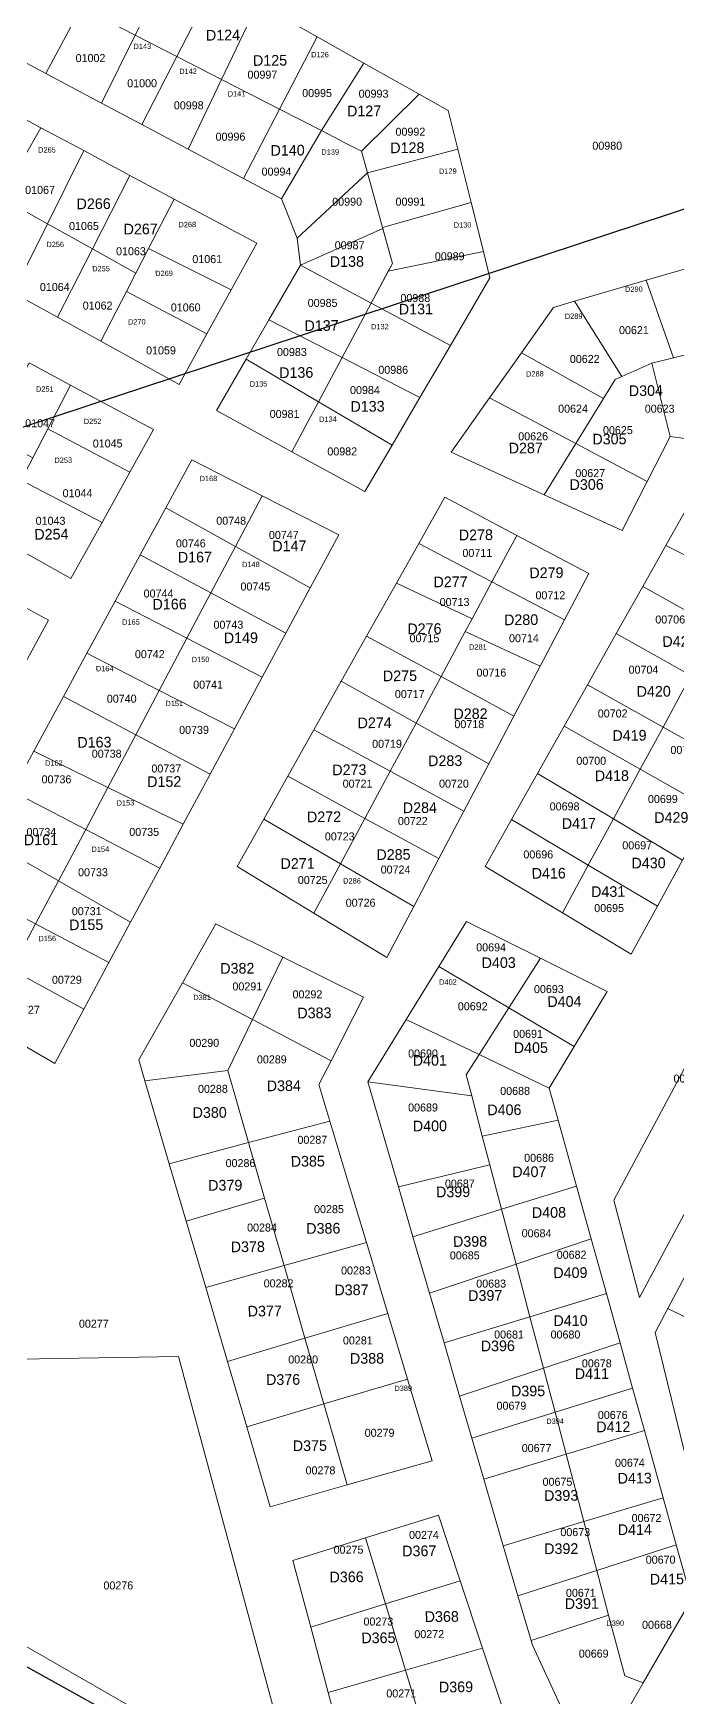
# Model space of a CAD drawing. Header units: metres. Extents: x 245225 to 248406, y 1633796 to 1637634.
# Drawn here: x 248006.8 to 248127.4, y 1634529 to 1634840.9 of the extents above; entities that cross this region are included whole.
import ezdxf
from ezdxf.enums import TextEntityAlignment as Align

# ---------------------------------------------------------------- set-up
doc = ezdxf.new("R2010")
doc.units = ezdxf.units.M
doc.header["$MEASUREMENT"] = 0
for name, color, linetype in [('historique_numero_parcelle', 7, 'Continuous'), ('limites_sections', 7, 'Continuous'), ('numero_lot', 7, 'Continuous')]:
    doc.layers.add(name, color=color, linetype=linetype)
doc.layers.add('LIMITES_PARCELLES', color=7, linetype='Continuous', lineweight=0, true_color=0xffffff)
doc.styles.add('Style-FANCY', font='FANCY.shx')
doc.styles.add('Style-WORKING', font='WORKING.shx')

msp = doc.modelspace()

# ---------------------------------------------------------------- linework, layer by layer
at = {"layer": 'limites_parcelles', "flags": 128}
for points in [[(248015.763, 1634845.764), (248009.147, 1634833.361), (247992.456, 1634842.228), (247997.787, 1634851.202), (247999.512, 1634854.106), (248015.763, 1634845.764)], [(248079.064, 1634829.506), (248068.213, 1634818.842), (248065.272, 1634820.351), (248060.724, 1634822.686), (248068.683, 1634835.34), (248071.242, 1634833.902), (248079.064, 1634829.506)], [(248068.213, 1634818.842), (248079.064, 1634829.506), (248084.489, 1634826.457), (248086.289, 1634819.225), (248069.346, 1634814.747), (248068.213, 1634818.842)], [(248053.268, 1634809.921), (248060.724, 1634822.686), (248065.272, 1634820.351), (248068.213, 1634818.842), (248069.346, 1634814.747), (248056.178, 1634802.512), (248053.268, 1634809.921)], [(248088.777, 1634809.232), (248072.172, 1634804.536), (248071.605, 1634806.585), (248069.346, 1634814.747), (248086.289, 1634819.225), (248088.777, 1634809.232)], [(248033.178, 1634809.861), (248028.382, 1634800.582), (248025.995, 1634795.964), (248017.852, 1634800.519), (248024.891, 1634814.297), (248033.178, 1634809.861)], [(248072.229, 1634804.327), (248056.84, 1634797.485), (248056.178, 1634802.512), (248069.346, 1634814.747), (248071.605, 1634806.585), (248072.172, 1634804.536), (248072.229, 1634804.327)], [(248091.066, 1634800.037), (248073.255, 1634796.348), (248074.034, 1634797.807), (248072.172, 1634804.536), (248088.777, 1634809.232), (248091.066, 1634800.037)], [(248025.995, 1634795.964), (248024.22, 1634792.53), (248019.413, 1634783.229), (248011.305, 1634787.705), (248017.852, 1634800.519), (248025.995, 1634795.964)], [(248043.814, 1634792.817), (248039.302, 1634784.612), (248024.22, 1634792.53), (248025.995, 1634795.964), (248028.382, 1634800.582), (248043.814, 1634792.817)], [(248073.255, 1634796.348), (248091.066, 1634800.037), (248092.294, 1634795.104), (248084.882, 1634782.416), (248070.071, 1634790.375), (248073.255, 1634796.348)], [(248136.52, 1634797.34), (248134.175, 1634781.985), (248126.633, 1634780.115), (248121.554, 1634794.625), (248134.495, 1634798.411), (248136.52, 1634797.34)], [(248126.633, 1634780.115), (248122.616, 1634779.119), (248117.013, 1634776.619), (248108.115, 1634790.693), (248121.554, 1634794.625), (248126.633, 1634780.115)], [(248117.013, 1634776.619), (248115.736, 1634776.05), (248113.53, 1634772.456), (248098.191, 1634781.052), (248104.2, 1634789.548), (248108.115, 1634790.693), (248117.013, 1634776.619)], [(248139.51, 1634780.062), (248134.892, 1634764.148), (248126.028, 1634765.338), (248122.616, 1634779.119), (248126.633, 1634780.115), (248134.175, 1634781.985), (248135.421, 1634782.294), (248139.51, 1634780.062)], [(248013.772, 1634775.005), (248009.533, 1634766.805), (248006.731, 1634761.385), (247998.948, 1634765.47), (248006.042, 1634779.153), (248013.772, 1634775.005)], [(248126.028, 1634765.338), (248121.738, 1634756.947), (248108.356, 1634764.03), (248113.53, 1634772.456), (248115.736, 1634776.05), (248117.013, 1634776.619), (248122.616, 1634779.119), (248126.028, 1634765.338)], [(248024.888, 1634758.664), (248019.673, 1634749.259), (248004.539, 1634757.146), (248006.731, 1634761.385), (248009.533, 1634766.805), (248024.888, 1634758.664)], [(248088.936, 1634731.182), (248087.679, 1634728.839), (248083.135, 1634720.366), (248069.199, 1634727.938), (248074.779, 1634737.865), (248088.936, 1634731.182)], [(248106.276, 1634731.008), (248101.693, 1634722.295), (248087.679, 1634728.839), (248088.936, 1634731.182), (248092.668, 1634738.141), (248106.276, 1634731.008)], [(248047.849, 1634656.076), (248043.227, 1634646.549), (248027.705, 1634644.575), (248026.545, 1634648.524), (248034.699, 1634662.962), (248047.849, 1634656.076)], [(248062.556, 1634648.375), (248060.279, 1634643.894), (248062.33, 1634637.064), (248047.113, 1634633.022), (248043.227, 1634646.549), (248047.849, 1634656.076), (248062.556, 1634648.375)], [(248090.274, 1634649.555), (248087.836, 1634645.734), (248088.875, 1634641.788), (248069.407, 1634644.423), (248076.624, 1634656.125), (248090.274, 1634649.555)], [(248103.406, 1634643.233), (248105.079, 1634637.207), (248090.862, 1634634.241), (248088.875, 1634641.788), (248087.836, 1634645.734), (248090.274, 1634649.555), (248103.406, 1634643.233)], [(248088.875, 1634641.788), (248090.862, 1634634.241), (248092.279, 1634628.863), (248075.162, 1634624.714), (248069.407, 1634644.423), (248088.875, 1634641.788)], [(248069.165, 1634614.294), (248053.734, 1634609.976), (248050.102, 1634622.618), (248047.113, 1634633.022), (248062.33, 1634637.064), (248065.33, 1634627.069), (248069.165, 1634614.294)], [(248108.504, 1634624.87), (248094.473, 1634620.529), (248092.279, 1634628.863), (248090.862, 1634634.241), (248105.079, 1634637.207), (248108.504, 1634624.87)], [(248139.214, 1634595.227), (248134.147, 1634585.647), (248128.664, 1634575.281), (248123.25, 1634597.46), (248125.621, 1634601.948), (248139.214, 1634595.227)], [(248055.384, 1634513.587), (248052.342, 1634511.602), (247997.573, 1634543.088), (247993.34, 1634548.115), (247987.783, 1634569.943), (247996.647, 1634592.3), (248033.953, 1634592.962), (248055.384, 1634513.587)], [(248129.997, 1634547.453), (248120.982, 1634531.757), (248117.522, 1634533.101), (248114.506, 1634544.452), (248112.294, 1634552.852), (248127.172, 1634557.629), (248129.631, 1634548.773), (248129.997, 1634547.453)], [(248120.982, 1634531.757), (248115.18, 1634521.657), (248105.92, 1634526.551), (248100.231, 1634538.854), (248099.984, 1634539.7), (248114.506, 1634544.452), (248117.522, 1634533.101), (248120.982, 1634531.757)]]:
    msp.add_lwpolyline(points, close=True, dxfattribs=at)
at = {"layer": 'limites_parcelles'}
for points in [[(248033.24, 1634855.26), (248025.893, 1634840.565), (248015.763, 1634845.764), (248023.691, 1634860.627)], [(248041.014, 1634850.891), (248033.678, 1634836.569), (248025.893, 1634840.565), (248033.24, 1634855.26)], [(248048.822, 1634846.503), (248042.031, 1634832.281), (248033.678, 1634836.569), (248041.014, 1634850.891)], [(248059.923, 1634840.264), (248052.905, 1634826.699), (248042.031, 1634832.281), (248048.822, 1634846.503)], [(248025.893, 1634840.565), (248019.532, 1634827.844), (248009.147, 1634833.361), (248015.763, 1634845.764)], [(248033.678, 1634836.569), (248027.139, 1634823.802), (248019.532, 1634827.844), (248025.893, 1634840.565)], [(248068.683, 1634835.34), (248060.724, 1634822.686), (248052.905, 1634826.699), (248059.923, 1634840.264)], [(248042.031, 1634832.281), (248035.789, 1634819.207), (248027.139, 1634823.802), (248033.678, 1634836.569)], [(248052.905, 1634826.699), (248046.174, 1634813.689), (248035.789, 1634819.207), (248042.031, 1634832.281)], [(248008.206, 1634823.228), (248000.801, 1634810.058), (247991.208, 1634815.425), (247998.256, 1634828.554)], [(248060.724, 1634822.686), (248053.268, 1634809.921), (248046.174, 1634813.689), (248052.905, 1634826.699)], [(248016.223, 1634818.936), (248009.422, 1634805.236), (248000.801, 1634810.058), (248008.206, 1634823.228)], [(248024.891, 1634814.297), (248017.852, 1634800.519), (248009.422, 1634805.236), (248016.223, 1634818.936)], [(248009.422, 1634805.236), (248002.996, 1634792.292), (247993.698, 1634797.426), (248000.801, 1634810.058)], [(248043.814, 1634792.817), (248028.382, 1634800.582), (248033.178, 1634809.861), (248048.638, 1634801.586)], [(248017.852, 1634800.519), (248011.305, 1634787.705), (248002.996, 1634792.292), (248009.422, 1634805.236)], [(248056.84, 1634797.485), (248072.229, 1634804.327), (248074.034, 1634797.807), (248070.071, 1634790.375)], [(248070.071, 1634790.375), (248064.623, 1634780.156), (248050.906, 1634787.214), (248056.84, 1634797.485)], [(248039.302, 1634784.612), (248034.085, 1634775.128), (248019.413, 1634783.229), (248024.22, 1634792.53)], [(248084.882, 1634782.416), (248079.184, 1634772.662), (248064.623, 1634780.156), (248070.071, 1634790.375)], [(248064.623, 1634780.156), (248060.193, 1634771.845), (248046.642, 1634779.832), (248050.906, 1634787.214)], [(248113.53, 1634772.456), (248108.356, 1634764.03), (248092.199, 1634772.58), (248098.191, 1634781.052)], [(248060.193, 1634771.845), (248055.212, 1634762.503), (248041.097, 1634770.233), (248046.642, 1634779.832)], [(248079.184, 1634772.662), (248073.966, 1634763.728), (248060.193, 1634771.845), (248064.623, 1634780.156)], [(248024.888, 1634758.664), (248009.533, 1634766.805), (248013.772, 1634775.005), (248029.323, 1634766.661)], [(248073.966, 1634763.728), (248068.878, 1634755.02), (248055.212, 1634762.503), (248060.193, 1634771.845)], [(248108.356, 1634764.03), (248102.46, 1634754.428), (248085.018, 1634762.428), (248092.199, 1634772.58)], [(248121.738, 1634756.947), (248117.032, 1634747.743), (248102.46, 1634754.428), (248108.356, 1634764.03)], [(248049.668, 1634754.245), (248044.634, 1634744.726), (248031.583, 1634751.965), (248036.467, 1634760.973)], [(248019.673, 1634749.259), (248013.845, 1634738.748), (247999.243, 1634746.901), (248004.539, 1634757.146)], [(248058.625, 1634736.966), (248044.634, 1634744.726), (248049.668, 1634754.245), (248063.983, 1634746.95)], [(248097.32, 1634746.816), (248092.668, 1634738.141), (248078.97, 1634745.321), (248083.827, 1634753.961)], [(248144.732, 1634747.921), (248139.31, 1634737.901), (248125.206, 1634744.929), (248130.659, 1634754.623)], [(248044.634, 1634744.726), (248040.049, 1634736.056), (248026.815, 1634743.169), (248031.583, 1634751.965)], [(248106.276, 1634731.008), (248092.668, 1634738.141), (248097.32, 1634746.816), (248110.828, 1634739.662)], [(248058.625, 1634736.966), (248054.087, 1634728.511), (248040.049, 1634736.056), (248044.634, 1634744.726)], [(248092.668, 1634738.141), (248088.936, 1634731.182), (248074.779, 1634737.865), (248078.97, 1634745.321)], [(248139.31, 1634737.901), (248134.755, 1634729.483), (248120.894, 1634737.263), (248125.206, 1634744.929)], [(248040.049, 1634736.056), (248035.551, 1634727.551), (248022.115, 1634734.5), (248026.815, 1634743.169)], [(248004.933, 1634722.331), (247990.356, 1634730.197), (247995.158, 1634738.833), (248009.611, 1634730.942)], [(248134.755, 1634729.483), (248129.92, 1634720.549), (248115.942, 1634728.46), (248120.894, 1634737.263)], [(248035.551, 1634727.551), (248030.383, 1634717.779), (248016.831, 1634724.753), (248022.115, 1634734.5)], [(248054.087, 1634728.511), (248049.656, 1634720.255), (248035.551, 1634727.551), (248040.049, 1634736.056)], [(248083.135, 1634720.366), (248078.454, 1634711.638), (248064.452, 1634719.494), (248069.199, 1634727.938)], [(248101.693, 1634722.295), (248096.779, 1634712.953), (248083.135, 1634720.366), (248087.679, 1634728.839)], [(248129.92, 1634720.549), (248124.706, 1634710.914), (248110.529, 1634718.836), (248115.942, 1634728.46)], [(248049.656, 1634720.255), (248044.443, 1634710.543), (248030.383, 1634717.779), (248035.551, 1634727.551)], [(248030.383, 1634717.779), (248025.993, 1634709.478), (248012.443, 1634716.659), (248016.831, 1634724.753)], [(248078.454, 1634711.638), (248073.623, 1634702.63), (248059.33, 1634710.384), (248064.452, 1634719.494)], [(248096.779, 1634712.953), (248092.069, 1634703.999), (248078.454, 1634711.638), (248083.135, 1634720.366)], [(248124.706, 1634710.914), (248120.426, 1634703.003), (248106.158, 1634711.065), (248110.529, 1634718.836)], [(248143.068, 1634713.109), (248137.875, 1634703.555), (248124.706, 1634710.914), (248129.92, 1634720.549)], [(248025.993, 1634709.478), (248020.764, 1634699.59), (248006.861, 1634706.362), (248012.443, 1634716.659)], [(248044.443, 1634710.543), (248039.913, 1634702.102), (248025.993, 1634709.478), (248030.383, 1634717.779)], [(248039.913, 1634702.102), (248034.876, 1634692.717), (248020.764, 1634699.59), (248025.993, 1634709.478)], [(248073.623, 1634702.63), (248068.885, 1634693.796), (248054.434, 1634701.674), (248059.33, 1634710.384)], [(248092.069, 1634703.999), (248087.414, 1634695.148), (248073.623, 1634702.63), (248078.454, 1634711.638)], [(248120.426, 1634703.003), (248115.396, 1634693.709), (248101.179, 1634702.215), (248106.158, 1634711.065)], [(248137.875, 1634703.555), (248133.546, 1634695.59), (248120.426, 1634703.003), (248124.706, 1634710.914)], [(248020.764, 1634699.59), (248016.601, 1634691.717), (248002.822, 1634698.912), (248006.861, 1634706.362)], [(248133.546, 1634695.59), (248128.321, 1634685.975), (248115.396, 1634693.709), (248120.426, 1634703.003)], [(248068.885, 1634693.796), (248064.316, 1634685.278), (248049.934, 1634693.668), (248054.434, 1634701.674)], [(248087.414, 1634695.148), (248082.732, 1634686.248), (248068.885, 1634693.796), (248073.623, 1634702.63)], [(248115.396, 1634693.709), (248110.708, 1634685.045), (248096.334, 1634693.601), (248101.179, 1634702.215)], [(248016.601, 1634691.717), (248011.512, 1634682.095), (247997.929, 1634689.885), (248002.822, 1634698.912)], [(248034.876, 1634692.717), (248030.457, 1634684.483), (248016.601, 1634691.717), (248020.764, 1634699.59)], [(248064.316, 1634685.278), (248059.343, 1634676.004), (248044.933, 1634684.772), (248049.934, 1634693.668)], [(248082.732, 1634686.248), (248078.018, 1634677.285), (248064.316, 1634685.278), (248068.885, 1634693.796)], [(248110.708, 1634685.045), (248105.862, 1634676.09), (248091.368, 1634684.772), (248096.334, 1634693.601)], [(248128.321, 1634685.975), (248123.634, 1634677.351), (248110.708, 1634685.045), (248115.396, 1634693.709)], [(248030.457, 1634684.483), (248025.018, 1634674.35), (248011.512, 1634682.095), (248016.601, 1634691.717)], [(248011.512, 1634682.095), (248007.233, 1634674.004), (247993.296, 1634681.339), (247997.929, 1634689.885)], [(248078.018, 1634677.285), (248072.979, 1634667.707), (248059.343, 1634676.004), (248064.316, 1634685.278)], [(248123.634, 1634677.351), (248118.752, 1634668.368), (248105.862, 1634676.09), (248110.708, 1634685.045)], [(248007.233, 1634674.004), (248002.711, 1634665.452), (247988.815, 1634673.073), (247993.296, 1634681.339)], [(248025.018, 1634674.35), (248020.956, 1634666.782), (248007.233, 1634674.004), (248011.512, 1634682.095)], [(248020.956, 1634666.782), (248016.255, 1634658.022), (248002.711, 1634665.452), (248007.233, 1634674.004)], [(248053.537, 1634667.801), (248047.849, 1634656.076), (248034.699, 1634662.962), (248040.965, 1634674.057)], [(248101.768, 1634667.569), (248095.83, 1634658.263), (248082.728, 1634666.021), (248087.928, 1634674.454)], [(248062.556, 1634648.375), (248047.849, 1634656.076), (248053.537, 1634667.801), (248068.614, 1634660.298)], [(248095.83, 1634658.263), (248090.274, 1634649.555), (248076.624, 1634656.125), (248082.728, 1634666.021)], [(248108.066, 1634651.018), (248095.83, 1634658.263), (248101.768, 1634667.569), (248114.254, 1634661.357)], [(248016.255, 1634658.022), (248010.802, 1634647.863), (247997.494, 1634655.588), (248002.711, 1634665.452)], [(248137.998, 1634664.34), (248149.375, 1634658.255), (248120.271, 1634604.015), (248115.508, 1634622.271)], [(248108.066, 1634651.018), (248103.406, 1634643.233), (248090.274, 1634649.555), (248095.83, 1634658.263)], [(248047.113, 1634633.022), (248032.259, 1634629.077), (248027.705, 1634644.575), (248043.227, 1634646.549)], [(248050.102, 1634622.618), (248035.419, 1634618.325), (248032.259, 1634629.077), (248047.113, 1634633.022)], [(248094.473, 1634620.529), (248077.883, 1634615.397), (248075.162, 1634624.714), (248092.279, 1634628.863)], [(248053.734, 1634609.976), (248039.077, 1634605.875), (248035.419, 1634618.325), (248050.102, 1634622.618)], [(248111.244, 1634615.002), (248097.179, 1634610.252), (248094.473, 1634620.529), (248108.504, 1634624.87)], [(248097.179, 1634610.252), (248080.982, 1634604.782), (248077.883, 1634615.397), (248094.473, 1634620.529)], [(248073.153, 1634601.01), (248057.643, 1634596.37), (248053.734, 1634609.976), (248069.165, 1634614.294)], [(248114.091, 1634604.746), (248099.777, 1634600.387), (248097.179, 1634610.252), (248111.244, 1634615.002)], [(248057.643, 1634596.37), (248043.144, 1634592.033), (248039.077, 1634605.875), (248053.734, 1634609.976)], [(248099.777, 1634600.387), (248083.695, 1634595.49), (248080.982, 1634604.782), (248097.179, 1634610.252)], [(248143.974, 1634604.224), (248139.214, 1634595.227), (248125.621, 1634601.948), (248130.964, 1634612.062)], [(248116.659, 1634595.498), (248102.318, 1634590.737), (248099.777, 1634600.387), (248114.091, 1634604.746)], [(248076.841, 1634588.722), (248061.184, 1634584.044), (248057.643, 1634596.37), (248073.153, 1634601.01)], [(248102.318, 1634590.737), (248086.606, 1634585.521), (248083.695, 1634595.49), (248099.777, 1634600.387)], [(248061.184, 1634584.044), (248046.758, 1634579.735), (248043.144, 1634592.033), (248057.643, 1634596.37)], [(248119.011, 1634587.027), (248104.484, 1634582.513), (248102.318, 1634590.737), (248116.659, 1634595.498)], [(248104.484, 1634582.513), (248088.898, 1634577.669), (248086.606, 1634585.521), (248102.318, 1634590.737)], [(248065.543, 1634568.869), (248061.184, 1634584.044), (248076.841, 1634588.722), (248081.446, 1634573.383)], [(248121.224, 1634579.053), (248106.563, 1634574.615), (248104.484, 1634582.513), (248119.011, 1634587.027)], [(248065.543, 1634568.869), (248051.151, 1634564.784), (248046.758, 1634579.735), (248061.184, 1634584.044)], [(248106.563, 1634574.615), (248091.152, 1634569.949), (248088.898, 1634577.669), (248104.484, 1634582.513)], [(248124.716, 1634566.476), (248109.882, 1634562.011), (248106.563, 1634574.615), (248121.224, 1634579.053)], [(248109.882, 1634562.011), (248094.796, 1634557.471), (248091.152, 1634569.949), (248106.563, 1634574.615)], [(248127.172, 1634557.629), (248112.294, 1634552.852), (248109.882, 1634562.011), (248124.716, 1634566.476)], [(248086.711, 1634550.93), (248072.747, 1634546.569), (248069.012, 1634558.963), (248082.637, 1634563.196)], [(248112.294, 1634552.852), (248097.529, 1634548.111), (248094.796, 1634557.471), (248109.882, 1634562.011)], [(248072.747, 1634546.569), (248058.736, 1634542.194), (248055.384, 1634554.73), (248069.012, 1634558.963)], [(248090.917, 1634538.268), (248076.492, 1634534.139), (248072.747, 1634546.569), (248086.711, 1634550.93)], [(248114.506, 1634544.452), (248099.984, 1634539.7), (248097.529, 1634548.111), (248112.294, 1634552.852)], [(248076.492, 1634534.139), (248061.999, 1634529.99), (248058.736, 1634542.194), (248072.747, 1634546.569)], [(248094.999, 1634525.982), (248080.351, 1634521.331), (248076.492, 1634534.139), (248090.917, 1634538.268)], [(248080.351, 1634521.331), (248065.568, 1634516.638), (248061.999, 1634529.99), (248076.492, 1634534.139)]]:
    msp.add_3dface(points, dxfattribs=at)
at = {"layer": 'limites_sections'}
msp.add_line((247947.046, 1634567.277), (248087.276, 1634489.489), dxfattribs=at)
at = {"layer": 'limites_sections', "flags": 128}
msp.add_lwpolyline([(248016.729, 1635190.575), (248105.364, 1635133.689), (248324.308, 1634990.153), (248405.641, 1634932.819), (248395.6657, 1634939.6467), (248358.2927, 1634948.5101), (248343.6083, 1634951.1295), (248329.6304, 1634960.8384), (248375.044866, 1634889.564273), (248373.677907, 1634887.63176), (248366.4439, 1634882.8245), (248358.7797, 1634877.7313), (248357.3362, 1634876.7721), (248350.573, 1634872.2777), (248337.9533, 1634869.5097), (248293.8382, 1634859.8335), (248269.3309, 1634854.4581), (247970.3807, 1634755.7376), (247970.3807, 1634755.7376), (247922.9331, 1634741.7099), (247785.800341, 1634694.735047), (247783.534, 1634753.015), (247657.284, 1634763.969)], dxfattribs=at)

# ---------------------------------------------------------------- texts
at = {"layer": 'historique_numero_parcelle', "style": 'Style-FANCY'}
for s, p in [('01002', (248017.504101, 1634836.274353)), ('00997', (248049.691229, 1634833.169769)), ('01000', (248027.161101, 1634831.559353)), ('00998', (248035.895229, 1634827.419769)), ('00995', (248059.923229, 1634829.719769)), ('00993', (248070.499229, 1634829.604769)), ('00996', (248043.713229, 1634821.554769)), ('00992', (248077.397229, 1634822.474769)), ('00980', (248114.258229, 1634819.855769)), ('00994', (248052.328394, 1634815.000918)), ('01067', (248008.060101, 1634811.576353)), ('00990', (248065.556229, 1634809.365769)), ('00991', (248077.406053, 1634809.366367)), ('01065', (248016.272101, 1634804.808353)), ('01063', (248025.075101, 1634800.077353)), ('00987', (248066.016229, 1634801.201769)), ('00989', (248084.755229, 1634799.131769)), ('01061', (248039.359925, 1634798.602952)), ('01064', (248010.812266, 1634793.375502)), ('01062', (248018.834101, 1634789.892353)), ('01060', (248035.327101, 1634789.547353)), ('00985', (248060.957229, 1634790.392769)), ('00988', (248078.317229, 1634791.312769)), ('00621', (248119.243053, 1634785.291367)), ('01059', (248030.700101, 1634781.498353)), ('00983', (248055.209229, 1634781.192769)), ('00986', (248074.178229, 1634777.858769)), ('00622', (248110.036229, 1634779.886769)), ('00984', (248068.883394, 1634774.063918)), ('01047', (248008.066266, 1634767.845502)), ('00981', (248053.839053, 1634769.579367)), ('00624', (248107.845394, 1634770.571918)), ('00623', (248124.062229, 1634770.571769)), ('00626', (248100.379229, 1634765.397769)), ('00625', (248116.244229, 1634766.547769)), ('01045', (248020.712266, 1634764.050502)), ('00982', (248064.636229, 1634762.564769)), ('00627', (248111.071229, 1634758.497769)), ('01044', (248015.072431, 1634754.73665)), ('01043', (248010.020266, 1634749.561502)), ('00748', (248043.841394, 1634749.575918)), ('00747', (248053.695394, 1634746.906918)), ('00746', (248036.286394, 1634745.329918)), ('00711', (248089.927925, 1634743.535952)), ('00745', (248048.374394, 1634737.247918)), ('00744', (248030.236559, 1634735.934066)), ('00713', (248085.665101, 1634734.336353)), ('00712', (248103.600101, 1634735.601353)), ('00706', (248126.040229, 1634731.062769)), ('00743', (248043.316394, 1634730.085918)), ('00715', (248080.032101, 1634727.552353)), ('00714', (248098.650266, 1634727.552502)), ('00742', (248028.600394, 1634724.565918)), ('00716', (248092.563101, 1634721.112353)), ('00704', (248121.040394, 1634721.665918)), ('00741', (248039.515219, 1634718.849515)), ('00740', (248023.345394, 1634716.220918)), ('00717', (248077.273101, 1634717.088353)), ('00702', (248115.266229, 1634713.452769)), ('00739', (248036.885229, 1634710.372769)), ('00718', (248088.425101, 1634711.453353)), ('00738', (248020.527229, 1634705.904769)), ('00719', (248073.019101, 1634707.773353)), ('00701', (248128.874053, 1634706.618367)), ('00737', (248031.695229, 1634703.144769)), ('00700', (248111.258229, 1634704.581769)), ('00736', (248011.132229, 1634701.107769)), ('00721', (248067.507053, 1634700.299367)), ('00720', (248085.547229, 1634700.298769)), ('00698', (248106.266229, 1634696.039769)), ('00699', (248124.660229, 1634697.418769)), ('00722', (248077.845229, 1634693.284769)), ('00734', (248008.301394, 1634691.251918)), ('00735', (248027.556229, 1634691.251769)), ('00723', (248064.164229, 1634690.409769)), ('00696', (248101.339229, 1634687.036769)), ('00697', (248119.864229, 1634688.745769)), ('00733', (248017.965229, 1634683.694769)), ('00724', (248074.619394, 1634684.199918)), ('00725', (248059.105229, 1634682.245769)), ('00726', (248068.073229, 1634677.990769)), ('00731', (248016.791053, 1634676.401367)), ('00695', (248114.603229, 1634676.975769)), ('00694', (248092.510394, 1634669.620918)), ('00729', (248013.075229, 1634663.546769)), ('00291', (248046.863053, 1634662.304367)), ('00693', (248103.324229, 1634661.801769)), ('00292', (248058.120229, 1634660.809769)), ('00692', (248089.068229, 1634658.581769)), ('00727', (248005.228229, 1634657.911769)), ('00691', (248099.424053, 1634653.407367)), ('00290', (248038.806229, 1634651.724769)), ('00690', (248079.756229, 1634649.727769)), ('00289', (248051.452229, 1634648.620769)), ('00288', (248040.416229, 1634643.100769)), ('00652', (248129.461229, 1634645.028769)), ('00688', (248097.000229, 1634642.713769)), ('00689', (248079.756229, 1634639.608769)), ('00287', (248059.040229, 1634633.556769)), ('00286', (248045.589229, 1634629.186769)), ('00686', (248101.484229, 1634630.179769)), ('00687', (248086.654229, 1634625.349769)), ('00285', (248062.144229, 1634620.562769)), ('00284', (248049.606394, 1634617.112918)), ('00684', (248101.017394, 1634616.034918)), ('00685', (248087.573229, 1634611.895769)), ('00682', (248107.577229, 1634612.010769)), ('00283', (248067.203229, 1634609.063769)), ('00282', (248052.717229, 1634606.648769)), ('00683', (248092.517229, 1634606.605769)), ('00277', (248018.127229, 1634599.089769)), ('00681', (248095.860053, 1634597.061367)), ('00680', (248106.428229, 1634597.061769)), ('00281', (248067.557053, 1634595.954367)), ('00280', (248057.316229, 1634592.389769)), ('00678', (248112.291229, 1634591.656769)), ('00679', (248096.311229, 1634583.722769)), ('00676', (248115.280229, 1634581.997769)), ('00279', (248071.629229, 1634578.647769)), ('00677', (248101.024229, 1634575.788769)), ('00278', (248060.563229, 1634571.604769)), ('00674', (248118.492394, 1634573.028918)), ('00675', (248104.933229, 1634569.463769)), ('00672', (248121.603229, 1634562.679769)), ('00274', (248079.933394, 1634559.504918)), ('00673', (248108.267229, 1634560.034769)), ('00275', (248065.816229, 1634556.744769)), ('00670', (248124.247229, 1634554.859769)), ('00276', (248022.711229, 1634550.045769)), ('00671', (248109.311053, 1634548.650367)), ('00273', (248071.400229, 1634543.274769)), ('00272', (248080.925229, 1634540.908769)), ('00668', (248123.557229, 1634542.670769)), ('00669', (248111.716229, 1634537.265769)), ('00271', (248075.679053, 1634529.804367))]:
    msp.add_text(s, height=1.499994, rotation=0.1323, dxfattribs=at).set_placement(p, align=Align.MIDDLE_CENTER)
at = {"layer": 'numero_lot', "linetype": 'Continuous'}
for s, height, style, p in [('D124', 1.999992, 'Style-WORKING', (248039.124, 1634839.554688)), ('D143', 0.999996, 'Style-WORKING', (248025.562, 1634837.954688)), ('D126', 0.999996, 'Style-WORKING', (248058.829, 1634836.405688)), ('D142', 0.999996, 'Style-WORKING', (248034.124, 1634833.296688)), ('D125', 1.999992, 'Style-WORKING', (248047.93, 1634834.816688)), ('D141', 0.999996, 'Style-FANCY', (248043.208, 1634829.065688)), ('D127', 1.999992, 'Style-WORKING', (248065.543, 1634825.341688)), ('D265', 0.999996, 'Style-WORKING', (248007.7, 1634818.549688)), ('D140', 1.999992, 'Style-WORKING', (248051.223, 1634817.975688)), ('D139', 0.999996, 'Style-WORKING', (248060.738, 1634818.164688)), ('D128', 1.999992, 'Style-WORKING', (248073.637, 1634818.446688)), ('D129', 0.999996, 'Style-FANCY', (248082.757, 1634814.570688)), ('D266', 1.999992, 'Style-WORKING', (248014.9, 1634807.952688)), ('D267', 1.999992, 'Style-WORKING', (248023.706, 1634803.215688)), ('D268', 0.999996, 'Style-WORKING', (248033.987, 1634804.572688)), ('D130', 0.999996, 'Style-WORKING', (248085.52, 1634804.495688)), ('D256', 0.999996, 'Style-FANCY', (248009.255, 1634800.846688)), ('D255', 0.999996, 'Style-FANCY', (248017.83, 1634796.301688)), ('D138', 1.999992, 'Style-WORKING', (248062.316, 1634797.121688)), ('D269', 0.999996, 'Style-WORKING', (248029.625, 1634795.417688)), ('D290', 0.999996, 'Style-FANCY', (248117.59, 1634792.439688)), ('D131', 1.999992, 'Style-WORKING', (248075.234, 1634788.216688)), ('D270', 0.999996, 'Style-FANCY', (248024.525, 1634786.335688)), ('D137', 1.999992, 'Style-WORKING', (248057.57, 1634785.121688)), ('D289', 0.999996, 'Style-FANCY', (248106.319, 1634787.383688)), ('D132', 0.999996, 'Style-WORKING', (248070.037, 1634785.436688)), ('D136', 1.999992, 'Style-WORKING', (248052.833, 1634776.314688)), ('D251', 0.999996, 'Style-WORKING', (248007.298, 1634773.744688)), ('D135', 0.999996, 'Style-WORKING', (248047.316, 1634774.701688)), ('D288', 0.999996, 'Style-FANCY', (248099.065, 1634776.592688)), ('D304', 1.999992, 'Style-WORKING', (248118.303, 1634772.927688)), ('D133', 1.999992, 'Style-WORKING', (248066.179, 1634769.978688)), ('D252', 0.999996, 'Style-WORKING', (248016.246, 1634767.684688)), ('D134', 0.999996, 'Style-WORKING', (248060.317, 1634768.089688)), ('D305', 1.999992, 'Style-WORKING', (248111.475, 1634763.860688)), ('D287', 1.999992, 'Style-WORKING', (248095.806, 1634762.175688)), ('D253', 0.999996, 'Style-WORKING', (248010.758, 1634760.402688)), ('D168', 0.999996, 'Style-WORKING', (248037.94, 1634756.984688)), ('D306', 1.999992, 'Style-WORKING', (248107.207, 1634755.334688)), ('D254', 1.999992, 'Style-WORKING', (248006.996, 1634746.019688)), ('D278', 1.999992, 'Style-WORKING', (248086.466, 1634745.901688)), ('D167', 1.999992, 'Style-WORKING', (248033.865, 1634741.721688)), ('D147', 1.999992, 'Style-WORKING', (248051.544, 1634743.821688)), ('D148', 0.999996, 'Style-WORKING', (248045.882, 1634740.872688)), ('D279', 1.999992, 'Style-WORKING', (248099.675, 1634738.794688)), ('D277', 1.999992, 'Style-WORKING', (248081.728, 1634737.095688)), ('D166', 1.999992, 'Style-WORKING', (248029.127, 1634732.914688)), ('D165', 0.999996, 'Style-WORKING', (248023.432, 1634730.078688)), ('D280', 1.999992, 'Style-WORKING', (248094.938, 1634729.988688)), ('D149', 1.999992, 'Style-WORKING', (248042.468, 1634726.610688)), ('D276', 1.999992, 'Style-WORKING', (248076.839, 1634728.309688)), ('D421', 1.999992, 'Style-WORKING', (248124.573, 1634725.913688)), ('D281', 0.999996, 'Style-FANCY', (248088.393, 1634725.400688)), ('D164', 0.999996, 'Style-WORKING', (248018.514, 1634721.345688)), ('D150', 0.999996, 'Style-WORKING', (248036.452, 1634723.063688)), ('D275', 1.999992, 'Style-WORKING', (248072.253, 1634719.482688)), ('D420', 1.999992, 'Style-WORKING', (248119.762, 1634716.566688)), ('D151', 0.999996, 'Style-WORKING', (248031.536, 1634714.823688)), ('D274', 1.999992, 'Style-WORKING', (248067.515, 1634710.675688)), ('D282', 1.999992, 'Style-WORKING', (248085.462, 1634712.375688)), ('D419', 1.999992, 'Style-WORKING', (248115.226, 1634708.318688)), ('D163', 1.999992, 'Style-WORKING', (248015.047, 1634707.030688)), ('D162', 0.999996, 'Style-WORKING', (248008.998, 1634703.650688)), ('D273', 1.999992, 'Style-WORKING', (248062.778, 1634701.869688)), ('D283', 1.999992, 'Style-WORKING', (248080.725, 1634703.568688)), ('D152', 1.999992, 'Style-WORKING', (248028.123, 1634699.656688)), ('D418', 1.999992, 'Style-WORKING', (248111.927, 1634700.758688)), ('D153', 0.999996, 'Style-WORKING', (248022.398, 1634696.188688)), ('D284', 1.999992, 'Style-WORKING', (248075.987, 1634694.762688)), ('D272', 1.999992, 'Style-WORKING', (248058.039, 1634693.062688)), ('D417', 1.999992, 'Style-WORKING', (248105.741, 1634691.823688)), ('D429', 1.999992, 'Style-WORKING', (248123.061, 1634692.923688)), ('D161', 1.999992, 'Style-WORKING', (248005.038, 1634688.747688)), ('D154', 0.999996, 'Style-WORKING', (248017.692, 1634687.501688)), ('D285', 1.999992, 'Style-WORKING', (248071.037, 1634685.985688)), ('D271', 1.999992, 'Style-WORKING', (248053.087, 1634684.310688)), ('D416', 1.999992, 'Style-WORKING', (248100.106, 1634682.476688)), ('D430', 1.999992, 'Style-WORKING', (248118.8, 1634684.400688)), ('D286', 0.999996, 'Style-FANCY', (248064.821, 1634681.565688)), ('D431', 1.999992, 'Style-WORKING', (248111.24, 1634679.040688)), ('D155', 1.999992, 'Style-WORKING', (248013.51, 1634672.834688)), ('D156', 0.999996, 'Style-WORKING', (248007.762, 1634670.772688)), ('D382', 1.999992, 'Style-WORKING', (248041.802, 1634664.662688)), ('D403', 1.999992, 'Style-WORKING', (248090.741, 1634665.720688)), ('D402', 0.999996, 'Style-FANCY', (248082.785, 1634662.604688)), ('D381', 0.999996, 'Style-WORKING', (248036.749, 1634659.722688)), ('D404', 1.999992, 'Style-WORKING', (248103.043, 1634658.441688)), ('D383', 1.999992, 'Style-WORKING', (248056.234, 1634656.306688)), ('D405', 1.999992, 'Style-WORKING', (248096.755, 1634649.789688)), ('D401', 1.999992, 'Style-WORKING', (248077.837, 1634647.418688)), ('D384', 1.999992, 'Style-WORKING', (248050.503, 1634642.658688)), ('D380', 1.999992, 'Style-WORKING', (248036.627, 1634637.642688)), ('D406', 1.999992, 'Style-WORKING', (248091.803, 1634638.150688)), ('D400', 1.999992, 'Style-WORKING', (248077.866, 1634635.127688)), ('D385', 1.999992, 'Style-WORKING', (248054.991, 1634628.509688)), ('D407', 1.999992, 'Style-WORKING', (248096.48, 1634626.535688)), ('D379', 1.999992, 'Style-WORKING', (248039.542, 1634624.014688)), ('D399', 1.999992, 'Style-WORKING', (248082.204, 1634622.772688)), ('D408', 1.999992, 'Style-WORKING', (248100.15, 1634618.904688)), ('D386', 1.999992, 'Style-WORKING', (248057.904, 1634615.930688)), ('D378', 1.999992, 'Style-WORKING', (248043.763, 1634612.487688)), ('D398', 1.999992, 'Style-WORKING', (248085.381, 1634613.478688)), ('D409', 1.999992, 'Style-WORKING', (248104.162, 1634607.619688)), ('D387', 1.999992, 'Style-WORKING', (248063.173, 1634604.406688)), ('D397', 1.999992, 'Style-WORKING', (248088.227, 1634603.353688)), ('D377', 1.999992, 'Style-WORKING', (248046.936, 1634600.434688)), ('D410', 1.999992, 'Style-WORKING', (248104.184, 1634598.650688)), ('D396', 1.999992, 'Style-WORKING', (248090.577, 1634593.909688)), ('D388', 1.999992, 'Style-WORKING', (248066.086, 1634591.565688)), ('D411', 1.999992, 'Style-WORKING', (248108.192, 1634588.694688)), ('D376', 1.999992, 'Style-WORKING', (248050.374, 1634587.594688)), ('D389', 0.999996, 'Style-FANCY', (248074.403, 1634586.474688)), ('D395', 1.999992, 'Style-WORKING', (248096.242, 1634585.452688)), ('D394', 0.999996, 'Style-FANCY', (248102.848, 1634580.302688)), ('D412', 1.999992, 'Style-WORKING', (248112.2, 1634578.738688)), ('D375', 1.999992, 'Style-WORKING', (248055.386, 1634575.203688)), ('D413', 1.999992, 'Style-WORKING', (248116.207, 1634569.114688)), ('D393', 1.999992, 'Style-WORKING', (248102.431, 1634565.867688)), ('D414', 1.999992, 'Style-WORKING', (248116.231, 1634559.481688)), ('D367', 1.999992, 'Style-WORKING', (248075.872, 1634555.483688)), ('D392', 1.999992, 'Style-WORKING', (248102.455, 1634555.902688)), ('D366', 1.999992, 'Style-WORKING', (248062.261, 1634550.612688)), ('D415', 1.999992, 'Style-WORKING', (248122.23, 1634550.194688)), ('D391', 1.999992, 'Style-WORKING', (248106.299, 1634545.613688)), ('D368', 1.999992, 'Style-WORKING', (248080.077, 1634543.180688)), ('D365', 1.999992, 'Style-WORKING', (248068.221, 1634539.194688)), ('D390', 0.999996, 'Style-FANCY', (248114.102, 1634542.457688)), ('D369', 1.999992, 'Style-WORKING', (248082.746, 1634529.994688))]:
    msp.add_text(s, height=height, rotation=0.512242, dxfattribs=dict(at, style=style)).set_placement(p)

doc.saveas('drawing.dxf')
